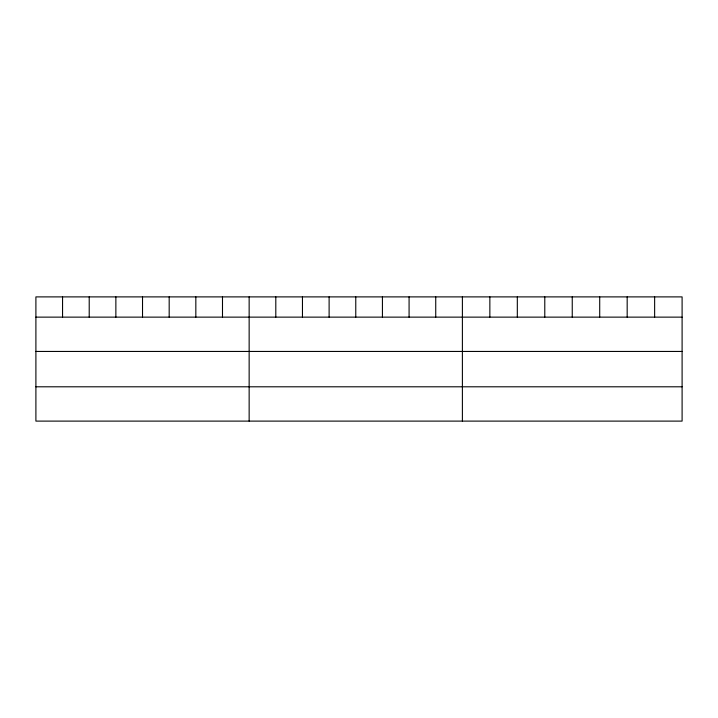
<?xml version="1.0" encoding="UTF-8"?>
<svg xmlns="http://www.w3.org/2000/svg" width="718" height="718" viewBox="0 0 718 718"><rect width="100%" height="100%" fill="white"/><g stroke="black" fill="none" stroke-linecap="round" stroke-linejoin="round"><path stroke-width="1.08" d="M682.1 317.132L682.1 421.107L35.9 421.107L35.9 296.893L682.1 296.893L682.1 317.132L35.9 317.132M35.9 351.443L682.1 351.443M35.9 386.796L682.1 386.796M654.636 296.893L654.636 317.132M627.173 296.893L627.173 317.132M599.71 296.893L599.71 317.132M572.246 296.893L572.246 317.132M544.783 296.893L544.783 317.132M517.319 296.893L517.319 317.132M489.855 296.893L489.855 317.132M462.392 296.893L462.392 421.107M435.736 296.893L435.736 317.132M409.08 296.893L409.08 317.132M382.425 296.893L382.425 317.132M355.769 296.893L355.769 317.132M329.113 296.893L329.113 317.132M302.457 296.893L302.457 317.132M275.802 296.893L275.802 317.132M249.146 296.893L249.146 421.107M222.49 296.893L222.49 317.132M195.834 296.893L195.834 317.132M169.179 296.893L169.179 317.132M142.523 296.893L142.523 317.132M115.867 296.893L115.867 317.132M89.212 296.893L89.212 317.132M62.556 296.893L62.556 317.132"/></g></svg>
